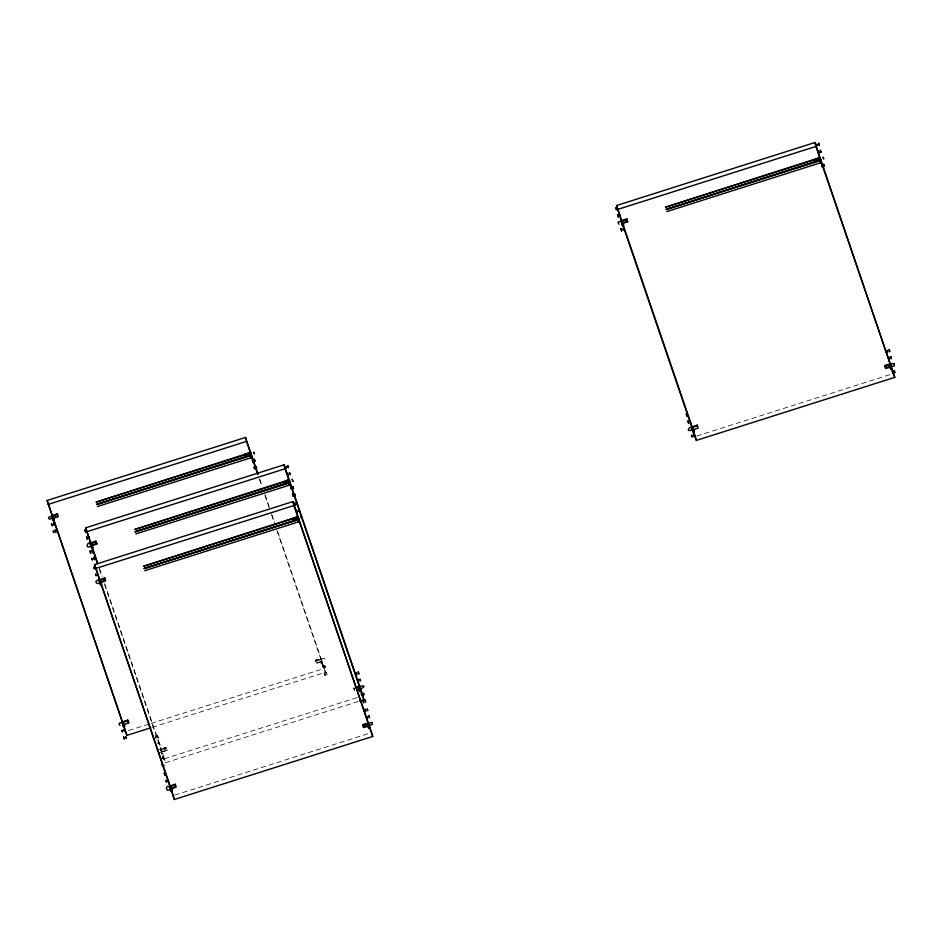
<?xml version="1.0" encoding="UTF-8"?>
<svg xmlns="http://www.w3.org/2000/svg" width="942" height="942" viewBox="0 0 942 942"><rect width="100%" height="100%" fill="white"/><g stroke="black" fill="none" stroke-linecap="round" stroke-linejoin="round"><path stroke-width="0.71" stroke-dasharray="4.71 3.53" d="M157.844 737.339C159.481 740.977 157.008 732.817 157.42 735.996M159.328 743.78L159.057 742.685L157.067 743.32M323.447 668.113L322.6 665.605L323.648 668.926L323.341 667.831M322.988 666.724L322.8 666.1C327.557 663.474 323.754 671.564 323.059 666.854M325.025 674.719C324.484 666.194 330.348 680.442 324.755 673.86M326.462 672.564L327.157 674.707M354.439 688.261L354.463 689.285M696.797 436.028L891.014 374.315M315.205 660.613L320.951 658.788L322.388 663.745L321.281 664.098L320.256 660.801A2.32 1.142 -18.9 0 0 317.772 660.389L315.205 660.613L316.123 663.462L318.561 662.685A2.32 1.142 -18.9 0 1 321.045 663.097L321.281 664.098M321.069 659.164L324.201 658.187L324.825 658.929L324.896 660.354L321.787 661.366L321.069 659.164L321.775 661.296M321.74 661.084L316.123 663.462M320.951 658.788L321.599 661.449L320.504 661.802L320.256 660.801M128.76 730.533L149.719 723.868M151.12 723.421L324.378 668.384L277.348 530.664M152.074 727.365L325.331 672.317L324.378 668.384M155.371 736.314C157.75 732.829 158.656 740.683 157.502 736.35M160.623 749.314L166.369 747.489L167.299 750.338L164.862 751.115A2.32 1.142 -18.9 0 0 162.919 752.929L163.166 753.93L162.059 754.283L160.623 749.314L162.059 754.283M157.738 750.656C160.905 746.135 162.165 755.06 160.799 749.785M166.51 748.042L164.073 748.819A2.32 1.142 -18.9 0 0 162.142 750.633L163.166 753.93M161.412 751.61L167.299 750.338M158.444 752.858L162.377 751.634M354.651 690.827L353.733 687.966L354.651 690.827L357.089 690.05M358.266 701.46L165.451 762.714L164.497 758.781L357.324 697.516M174.788 795.107L370.406 732.958M162.519 756.167L163.39 759.429L162.836 758.086M324.766 665.535L325.167 666.642M325.461 667.748L325.061 666.63M322.776 666.159L323.082 666.995M159.057 742.685L159.469 744.215M166.275 747.595C161.423 745.04 167.028 754.059 166.369 747.489M166.546 748.702L165.109 748.101L164.332 749.408M318.031 660.99C316.041 658.423 314.805 663.78 317.76 661.99C319.762 658.905 313.874 658.187 315.817 661.684M155.442 736.467L155.995 738.375M162.519 756.85L162.836 757.815M164.803 765.976L164.862 764.716M324.684 673.73C323.059 670.045 325.72 678.723 325.037 674.837M159.539 744.345C161.4 747.889 157.903 738.045 159.445 744.074M259.768 479.195L262.147 486.143M264.996 494.491L269.271 507.008M271.649 513.967L274.499 522.315M259.297 478.96L261.676 485.919M264.996 495.645L269.271 508.174M271.649 515.121L274.499 523.469M276.877 530.428L325.331 672.317M321.599 661.449L322.388 663.745M99.405 568.203L102.254 576.539M104.633 583.498L164.497 758.781M99.405 569.357L101.783 576.316M104.633 584.652L165.451 762.714M162.719 757.792L163.143 758.911L162.589 757.368M157.279 735.608L157.491 736.232M155.995 738.21L155.43 736.632M354.345 689.049L354.027 687.672"/><path stroke-width="1.41" d="M620.213 216.26L619.53 214.234M175.459 786.005L174.882 784.91L173.493 785.181M57.474 515.839L57.003 514.485L55.625 514.756M626.913 220.887L626.442 219.533L624.876 220.028M127.747 722.349L127.7 720.913L126.075 721.042M695.337 426.326L697.327 426.161M247.31 455.704L251.29 454.786L251.938 457.459L97.32 506.572M285.838 483.058L289.689 481.774L290.466 484.824L135.848 533.937M294.881 518.595L293.056 518.524L293.339 520.102M94.153 542.121L95.778 541.98L95.589 543.605M103.043 578.894L104.868 578.953M363.518 724.822L365.331 724.881M247.581 454.692L250.631 452.878L250.984 453.856M286.109 482.057L289.159 480.243L289.512 481.209M294.999 518.83L298.061 517.017L299.368 521.597L144.738 570.711M815.007 159.528L819.94 157.538L821.377 162.507L820.27 162.86L819.234 159.563A2.32 1.142 -18.9 0 0 816.749 159.151L665.452 207.216L819.94 157.538L814.324 159.928M245.568 454.468L250.501 452.49L251.326 455.068M284.095 481.833L289.029 479.855L289.853 482.434L289.5 481.456M292.997 518.606L297.931 516.628L298.755 519.207M820.423 158.904L820.058 157.926L820.717 159.834L666.241 209.513L817.538 161.447A2.32 1.142 -18.9 0 1 820.023 161.859L820.27 162.86M96.531 504.276L251.149 455.163L250.501 452.49L96.025 502.168L247.322 454.103A2.32 1.142 -18.9 0 1 249.807 454.515L250.831 457.812L250.584 456.811A2.32 1.142 -18.9 0 0 248.099 456.399L96.802 504.465L251.29 454.786L250.631 452.937L246.851 454.068M135.059 531.641L289.677 482.528L289.029 479.855L134.553 529.534L285.85 481.468A2.32 1.142 -18.9 0 1 288.334 481.868L289.359 485.177L289.112 484.164A2.32 1.142 -18.9 0 0 286.639 483.764L135.33 531.83L289.818 482.151L285.944 483.081M143.961 568.415L298.579 519.301L297.931 516.628L143.443 566.307L294.74 518.241A2.32 1.142 -18.9 0 1 297.225 518.653L298.261 521.95L298.013 520.95A2.32 1.142 -18.9 0 0 295.529 520.537L144.232 568.603L298.744 519.207M248.629 455.222L250.972 454.091M294.787 519.76L298.59 518.547L296.129 519.254M621.284 220.616L616.539 205.544L814.948 142.513L894.77 377.365L696.35 440.409L622.709 224.785M617.493 209.489L815.902 146.446L814.948 142.513M621.072 220.711L626.83 218.885L627.749 221.735L625.311 222.512A2.32 1.142 -18.9 0 0 623.38 224.326L623.616 225.326L622.509 225.68L621.072 220.711L621.802 222.889M624.169 222.277L627.749 221.735M817.267 160.929L820.717 159.834L821.377 162.507L666.759 211.62M621.732 223.384L622.839 223.03L622.591 222.029A2.32 1.142 -18.9 0 1 624.534 220.216L626.83 218.885M665.97 209.324L820.588 160.211M150.673 727.813L126.923 735.361L47.1 500.496L245.521 437.453L257.873 473.626M48.054 504.441L246.463 441.398L245.521 437.453M51.645 515.663L57.391 513.837L58.31 516.687L55.884 517.464A2.32 1.142 -18.9 0 0 53.941 519.278L54.189 520.278L53.082 520.632L51.645 515.663L52.034 516.746M244.755 454.315L245.674 457.176L244.755 454.315L250.501 452.49M57.391 513.837L55.095 515.168A2.32 1.142 -18.9 0 0 53.152 516.981L53.4 517.982L49.349 519.219L48.431 517.464L51.763 516.051L52.363 518.018L55.884 516.864M245.532 456.611L251.314 455.068M97.509 563.787L85.628 527.861L284.048 464.818L362.905 695.738L363.859 699.682L359.667 701.013M86.582 531.794L285.002 468.763L284.048 464.818M90.173 543.028L95.919 541.203L96.849 544.052L94.412 544.829A2.32 1.142 -18.9 0 0 92.469 546.643L92.716 547.643L91.609 547.997L90.173 543.028L90.562 544.099M283.412 482.233L289.029 479.855M95.919 541.203L93.623 542.533A2.32 1.142 -18.9 0 0 91.68 544.346L92.716 547.643M92.104 544.959L96.708 543.499M289.818 482.151L284.201 484.529L283.283 481.68M91.927 545.347C83.426 551.459 88.348 538.106 90.95 545.524M94.53 564.635L292.938 501.591L372.761 736.456L174.341 799.487L94.53 564.635L99.275 578.541M95.483 568.568L293.892 505.536L292.938 501.591M99.063 579.801L104.821 577.976L105.739 580.825L103.302 581.603A2.32 1.142 -18.9 0 0 101.371 583.416L101.606 584.417L100.5 584.77C95.907 573.054 103.761 586.395 96.237 582.898C94.624 581.037 98.545 579.412 99.287 580.59M292.314 519.007L297.931 516.628M102.16 581.367L104.456 580.637M298.39 518.23L298.649 518.971L293.092 521.303L292.173 518.453M99.722 582.474L100.829 582.121L100.582 581.12A2.32 1.142 -18.9 0 1 102.525 579.306L104.821 577.976M691.534 427.009L697.28 425.172L698.199 428.033L695.773 428.798A2.32 1.142 -18.9 0 0 693.83 430.624L694.077 431.624L692.971 431.978L691.534 427.009L691.923 428.08M889.931 366.85L889.695 365.849A2.32 1.142 -18.9 0 0 887.211 365.437L884.632 365.661L890.39 363.836L891.038 366.509L889.931 366.85L890.72 369.146L891.827 368.805L891.179 366.132M886.575 367.592L888.871 366.862M697.28 425.172L694.984 426.502A2.32 1.142 -18.9 0 0 693.041 428.327L693.288 429.328C683.397 433.991 691.181 423.382 692.264 429.175M894.135 363.612C884.385 363.129 896.407 369.982 894.088 363.506M884.632 365.661L885.562 368.51L887.988 367.733A2.32 1.142 -18.9 0 1 890.473 368.145L890.72 369.146M122.095 721.961L127.841 720.124L128.771 722.985L126.334 723.75A2.32 1.142 -18.9 0 0 124.391 725.576L124.638 726.576L123.532 726.918L122.095 721.961L122.484 723.032M127.841 720.124L125.545 721.454A2.32 1.142 -18.9 0 0 123.602 723.279L124.638 726.576M122.743 724.622L123.849 724.28M356.029 687.236L359.479 686.141L360.916 691.11L359.809 691.463L358.784 688.166A2.32 1.142 -18.9 0 0 356.3 687.754M359.597 686.53C369.853 683.492 358.466 692.029 359.868 687.224M359.032 689.167L360.138 688.814M169.525 786.087L175.271 784.262L176.189 787.112L173.764 787.889A2.32 1.142 -18.9 0 0 171.821 789.702L172.068 790.703L170.961 791.056L169.525 786.087L169.819 786.911M369.193 725.434L369.04 724.845L369.817 727.883L368.711 728.237L367.674 724.94A2.32 1.142 -18.9 0 0 365.202 724.528L362.623 724.739L368.381 722.914L369.205 725.505L372.42 724.41L371.972 722.443M170.961 791.056C168.712 786.711 171.091 789.219 174.906 786.923M366.862 725.941L363.412 727.036L365.979 726.824A2.32 1.142 -18.9 0 1 368.463 727.236L368.711 728.237M175.271 784.262L172.975 785.593A2.32 1.142 -18.9 0 0 171.032 787.406L171.279 788.407C164.874 794.789 165.392 782.343 169.984 787.7M367.922 725.941L369.028 725.587L368.381 722.914M816.278 159.116L820.07 157.926C819.834 160.635 813.182 157.738 815.348 161.023M285.379 481.433C288.04 478.171 292.091 482.222 287.239 482.481M294.269 518.206L298.061 517.017L298.296 517.947M248.712 455.127L251.22 454.833M816.844 160.764L820.765 160.128L820.4 159.151M294.834 519.854L298.708 518.924M618.894 224.255L617.987 222.182L621.214 221.17M119.917 725.493L119.01 723.421L122.213 722.337L123.532 726.918M371.866 722.373L368.499 723.303L368.663 723.951M886.905 365.461L885.35 365.955L886.081 367.392M247.452 454.456L245.462 454.609L246.203 456.046M364.071 726.47L363.235 725.823M285.979 481.821L284.402 481.574L284.013 482.987M890.52 364.224L890.779 364.907M690.592 422.44L690.262 421.474M366.874 716.438L367.51 718.499L367.203 717.404M52.363 518.018L53.082 520.632M821.895 165.25L822.46 167.134L822.248 166.322M623.039 228.423L623.592 230.307L623.192 229.189M288.028 475.109L287.463 473.225L287.769 474.05M168.512 781.342L168.253 780.565M817.15 145.563C817.856 147.246 815.843 141.606 817.161 145.304M285.979 466.773C285.261 464.889 286.957 470.176 286.25 467.621M168.171 780.023L167.947 779.458L168.159 780.27M621.732 222.642L622.509 225.68M692.193 428.928L692.971 431.978M815.902 146.446L894.77 377.365M814.182 159.363L814.971 161.659M622.839 223.03L623.616 225.326M693.288 429.328L694.077 431.624M616.539 205.544L621.284 219.451M623.192 225.02L692.076 426.726M693.5 430.906L696.35 440.409M285.002 468.763L293.551 493.796M294.493 496.575L359.585 687.165M360.539 689.944L363.859 699.682M293.892 505.536L372.761 736.456M369.028 725.587L369.817 727.883M362.623 724.739L363.553 727.601M246.463 441.398L255.023 466.443M255.965 469.222L257.873 474.78M96.06 541.756L96.849 544.052M85.628 527.861L90.856 543.157M92.281 547.326L97.509 562.633M100.829 582.121L101.606 584.417M171.279 788.407L172.068 790.703M101.654 585.5L170.066 785.816M171.962 791.374L174.341 799.487M127.982 720.689L128.771 722.985M53.4 517.982L54.189 520.278M47.1 500.496L126.923 735.361M892.51 372.043C891.579 369.405 893.405 375.199 892.698 372.608M356.523 673.33C355.593 670.704 357.407 676.497 356.7 673.907M162.448 765.163C161.494 762.549 163.614 768.719 162.448 765.434M823.426 157.95C822.378 155.03 824.474 161.129 823.414 158.185M301.416 517.028C300.368 514.108 302.464 520.208 301.405 517.276M253.987 452.89C252.927 449.958 255.046 456.105 253.975 453.137M363.694 694.007C362.529 690.686 364.754 697.304 363.588 693.995M294.928 494.715C293.774 491.394 296 498.024 294.834 494.703M298.744 510.482C297.59 507.161 299.815 513.779 298.649 510.47M256.401 467.362C255.235 464.041 257.472 470.659 256.306 467.338M88.995 537.788L88.595 536.398L88.901 537.493M97.803 574.267L98.133 575.067M124.309 730.45C123.155 727.13 125.368 733.712 124.214 730.439M887.517 351.307C888.447 354.604 886.504 347.998 887.423 351.295M818.763 152.027C819.693 155.312 817.75 148.73 818.669 152.015M691.758 436.134C692.676 439.419 690.733 432.825 691.663 436.122M360.303 679.994C361.233 683.28 359.291 676.697 360.197 679.983M367.498 709.762C368.428 713.047 366.485 706.453 367.404 709.75M254.411 467.986C255.329 471.236 253.398 464.677 254.316 467.974M166.357 781.212C167.287 784.498 165.333 777.904 166.263 781.189M92.092 559.159C93.011 562.421 91.103 555.898 91.998 559.148M94.212 567.908C95.142 571.217 93.187 564.599 94.118 567.896M95.907 574.914C96.802 578.141 94.918 571.653 95.801 574.903M126.004 737.456C126.946 740.753 124.98 734.136 125.91 737.445M122.319 731.086C123.249 734.348 121.306 727.825 122.224 731.063M53.564 531.794C54.483 535.08 52.552 528.497 53.47 531.783M360.916 691.11L360.138 688.072L360.303 688.661M359.809 691.463L359.573 690.462A2.32 1.142 -18.9 0 0 357.089 690.05M90.962 545.324L91.609 547.997M100.5 584.77L99.722 581.732L99.899 582.38M51.469 523.681L52.175 525.895L51.492 523.717M53.459 523.045L54.165 525.259L53.482 523.081M55.154 530.052L55.861 532.265L55.178 530.087M84.91 530.028L85.616 532.242L84.945 530.063M86.605 537.034L87.312 539.248L86.605 537.034M89.996 551.035L90.703 553.248L89.996 551.035M91.986 550.411L92.693 552.624L91.986 550.411M93.682 557.405L94.388 559.619L93.682 557.405M123.614 736.974L124.32 739.152L123.638 737.009M161.153 759.511L160.941 758.734L161.129 759.499M164.261 773.088L164.968 775.301L164.261 773.088M252.315 459.873L253.021 462.086L252.315 459.873M254.305 459.237L255.011 461.45L254.34 459.284M287.757 465.583L288.452 467.797L287.781 465.631M289.453 472.59L290.148 474.803L289.477 472.625M290.842 487.238L291.549 489.451L290.842 487.238M292.538 494.232L293.245 496.446L292.573 494.279M292.844 486.602L293.539 488.816L292.868 486.637M294.658 502.993L295.364 505.206L294.658 502.993M296.353 509.999L297.06 512.212L296.353 509.999M296.648 502.357L297.354 504.571L296.648 502.357M357.913 679.512L358.608 681.725L357.936 679.547M358.207 671.87L358.902 674.083L358.231 671.917M361.304 693.524L361.999 695.738L361.328 693.559M363 700.53L363.694 702.744L363 700.53M364.99 699.894L365.684 702.108L365.013 699.93M365.107 709.279L365.814 711.493L365.131 709.314M368.793 715.661L369.5 717.875L368.828 715.696M615.821 207.711L616.527 209.925L615.844 207.746M617.516 214.717L618.223 216.931L617.516 214.717M620.908 228.729L621.602 230.943L620.908 228.729M686.271 413.997L686.977 416.211L686.294 414.044M687.966 421.003L688.673 423.217L687.966 421.003M693.347 434.38L694.054 436.593L693.347 434.38M818.657 143.278L819.363 145.492L818.657 143.278M820.352 150.284L821.059 152.498L820.376 150.32M823.744 164.285L824.45 166.499L823.767 164.332M888.812 357.206L889.519 359.42L888.848 357.242M889.107 349.564L889.813 351.778L889.142 349.6M890.814 356.571L891.509 358.784L890.838 356.606M894.193 370.583L894.9 372.797L894.217 370.618M292.208 479.36L292.868 481.48L292.208 479.36"/></g></svg>
